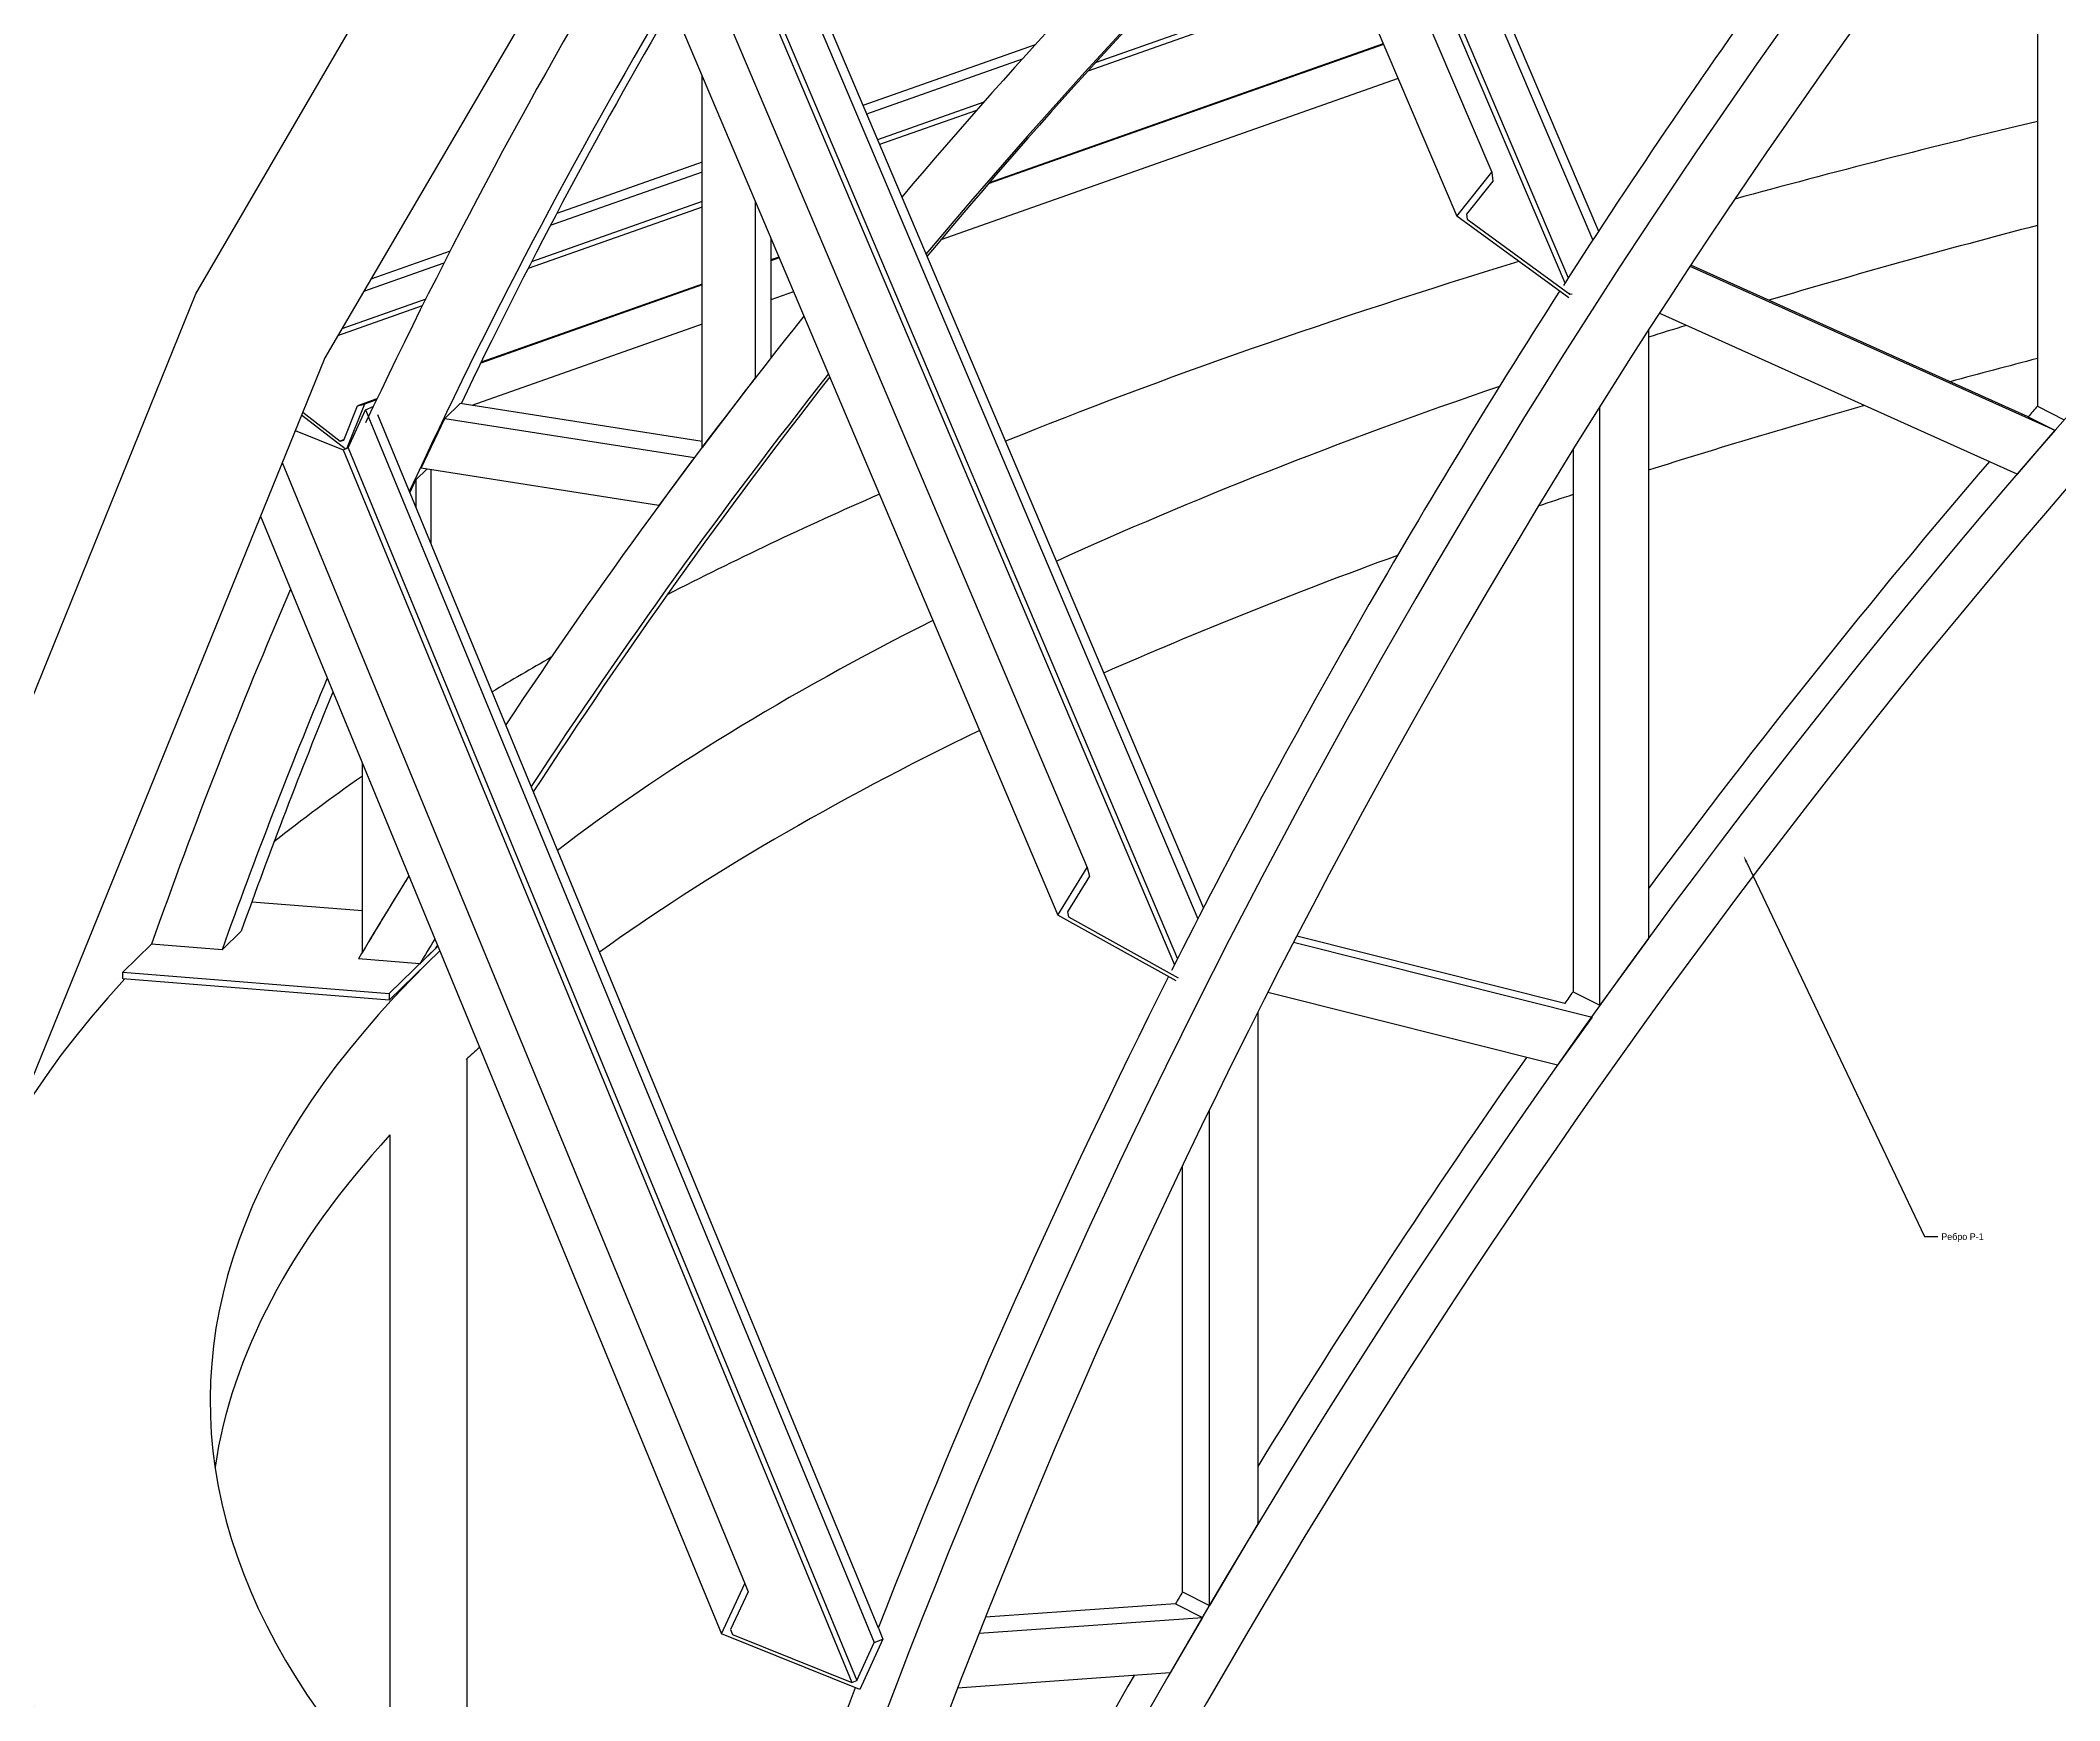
# Model space of a CAD drawing. Extents: x -483223 to 550073, y -164053 to -64662.
# Drawn here: x 364874 to 367594, y -147006 to -144770 of the extents above; entities that cross this region are included whole.
import ezdxf
from ezdxf import colors
from ezdxf.entities.mleader import LeaderData, LeaderLine
from ezdxf.math import Vec2, Vec3

# ---------------------------------------------------------------- set-up
doc = ezdxf.new("R2010")
doc.units = 0
doc.header["$MEASUREMENT"] = 0
doc.layers.get('0').update_dxf_attribs({"color": 40, "linetype": 'CONTINUOUS'})

msp = doc.modelspace()

# ---------------------------------------------------------------- linework, layer by layer
at = {"linetype": 'Continuous', "extrusion": (0.96081, -0.077587, 0.266129)}
for p, q in [((366282.1518, -143663.55), (366829.1397, -144947.2715)), ((366374.2256, -143651.9397), (366965.1141, -145038.6915)), ((366387.2136, -143651.5875), (366973.072, -145026.5341)), ((366329.6087, -143692.5056), (366927.7525, -145096.2846)), ((366336.9914, -143692.3054), (366932.2482, -145089.309)), ((366234.7088, -143721.9881), (366782.0277, -145006.4865)), ((367564.1087, -144422.8011), (367564.1087, -145262.3508)), ((365793.2995, -144443.4054), (366433.3214, -145953.0822)), ((365806.0047, -144441.594), (366440.7114, -145938.7333)), ((365684.2847, -144468.3029), (366284.4341, -145883.9291)), ((365754.8264, -144489.1123), (366401.7392, -146015.0432)), ((365762.0483, -144488.0827), (366405.9062, -146006.8078)), ((365645.5897, -144534.3744), (366244.8797, -145947.9733)), ((366641.8654, -144677.5407), (366295.085, -144799.9429)), ((366644.6566, -144684.0914), (366285.0197, -144811.0316)), ((366214.3984, -144775.4019), (365982.2586, -144857.3398)), ((366683.429, -144775.0859), (366150.974, -144963.0252)), ((366683.0538, -144774.2055), (366152.222, -144961.5718)), ((366196.778, -144794.879), (365987.1475, -144868.8717)), ((365765.5783, -145317.8971), (365765.5783, -144817.4021)), ((366703.0025, -144821.0228), (366087.0985, -145038.4169)), ((366144.9762, -144852.9265), (366001.8108, -144903.4592)), ((366135.3308, -144863.8669), (366004.5897, -144910.0142)), ((365765.5783, -144947.0784), (365561.2068, -145019.2149)), ((365765.5783, -144933.8209), (365569.7657, -145002.9363)), ((366782.0277, -145006.4865), (366829.1397, -144947.2715)), ((366829.1397, -144947.2715), (366830.5887, -144959.1783)), ((366830.5887, -144959.1783), (366795.1399, -145003.734)), ((365765.5783, -144994.3775), (365531.1841, -145077.111)), ((365765.5783, -144986.8416), (365535.9144, -145067.9055)), ((365837.3115, -144986.6057), (365837.3115, -145224.1218)), ((366932.7987, -145116.6431), (366782.0277, -145006.4865)), ((366795.1399, -145003.734), (366795.9635, -145010.5021)), ((366795.9635, -145010.5021), (366934.2522, -145111.5388)), ((365426.1575, -145053.6253), (365319.4254, -145091.2983)), ((365858.0076, -145035.4235), (365858.0076, -145197.6124)), ((365869.0693, -145061.5155), (365858.0076, -145065.4199)), ((365417.8742, -145069.8067), (365309.6378, -145108.0106)), ((365869.4428, -145062.3966), (365858.0076, -145066.4328)), ((367096.1402, -145073.9681), (367587.7581, -145294.887)), ((367551.6695, -145276.5942), (367097.196, -145072.367)), ((365765.5783, -145099.0574), (365467.4936, -145204.2716)), ((365765.5783, -145098.0445), (365468.0922, -145203.0474)), ((365888.9304, -145108.3638), (365858.0076, -145119.2785)), ((366933.3834, -145109.4997), (366934.2522, -145111.5388)), ((366934.2522, -145111.5388), (366937.5363, -145111.0571)), ((365388.811, -145127.3641), (365274.7186, -145167.635)), ((365393.3908, -145118.2117), (365280.2821, -145158.1354)), ((367536.7872, -145353.8066), (367054.7874, -145137.2098)), ((365765.5783, -145151.903), (365455.272, -145261.4311)), ((367040.0921, -145159.937), (367040.0921, -145979.4366)), ((365837.3115, -145224.1218), (365765.5783, -145317.8971)), ((365284.8102, -145319.948), (365226.0439, -145274.4986)), ((365227.6827, -145270.4604), (365277.9607, -145309.3451)), ((365283.1822, -145308.0778), (365301.6997, -145261.7785)), ((365310.8856, -145259.5491), (365287.093, -145319.0375)), ((365288.8257, -145318.3465), (365312.3025, -145267.1787)), ((365327.7017, -145252.6007), (365301.6997, -145261.7785)), ((365301.6997, -145261.7785), (365310.8856, -145259.5491)), ((365327.1216, -145253.8183), (365310.8856, -145259.5491)), ((365312.3025, -145267.1787), (365322.7508, -145263.0118)), ((365312.3025, -145267.1787), (365316.2498, -145276.7458)), ((365316.3816, -145277.0655), (365997.4625, -146927.8346)), ((365328.5897, -145273.7831), (366002.933, -146908.2222)), ((365387.282, -145345.9805), (365418.9427, -145279.059)), ((365439.6388, -145258.9818), (365418.9427, -145279.059)), ((365418.9427, -145279.059), (365755.1824, -145331.7381)), ((365765.5783, -145310.0472), (365439.6388, -145258.9818)), ((366974.7347, -146069.5354), (366974.7347, -145262.6819)), ((367551.6695, -145276.5942), (367587.7581, -145294.887)), ((367564.1087, -145262.3508), (367600.1974, -145280.6435)), ((365217.7158, -145295.0199), (365282.2059, -145320.9866)), ((367587.7581, -145294.887), (367536.7872, -145353.8066)), ((365283.4503, -145307.4074), (365277.9607, -145309.3451)), ((365277.9607, -145309.3451), (365283.1822, -145308.0778)), ((365282.2059, -145320.9866), (365288.8257, -145318.3465)), ((365282.2059, -145320.9866), (365967.3659, -146981.6425)), ((365288.8257, -145318.3465), (365973.9857, -146979.0024)), ((365755.1824, -145331.7381), (365707.445, -145396.1409)), ((366938.646, -145320.6196), (366938.646, -146051.2427)), ((365200.135, -145338.3407), (365823.1212, -146848.3031)), ((365394.9426, -145347.1807), (365379.953, -145361.722)), ((365707.445, -145396.1409), (365387.282, -145345.9805)), ((365400.6492, -145448.4373), (365400.6492, -145348.0748)), ((365372.0858, -145379.2069), (365379.953, -145361.722)), ((365379.953, -145361.722), (365379.953, -145398.275)), ((365170.7508, -145410.7464), (365791.9204, -146916.3057)), ((365308.2198, -145997.7393), (365308.2198, -145743.9369)), ((366244.8797, -145947.9733), (366284.4341, -145883.9291)), ((366287.369, -145895.5294), (366257.6067, -145943.7188)), ((366284.4341, -145883.9291), (366287.369, -145895.5294)), ((365159.2002, -145929.9725), (365308.2198, -145942.0061)), ((366404.0653, -146036.4997), (366244.8797, -145947.9733)), ((366257.6067, -145943.7188), (366259.275, -145950.3127)), ((366259.275, -145950.3127), (366406.783, -146032.3449)), ((365144.9056, -145969.5966), (365119.0354, -145994.6931)), ((366562.361, -145984.3378), (366964.4206, -146085.4726)), ((366927.4026, -146066.9462), (366566.5876, -145976.1861)), ((367040.0921, -145979.4366), (366974.7347, -146069.5354)), ((365024.1779, -145987.0332), (364985.3726, -146024.678)), ((365119.0354, -145994.6931), (365024.1779, -145987.0332)), ((365385.4311, -146013.4865), (365302.7981, -146006.8137)), ((365409.7129, -145989.9308), (365344.0388, -146053.6409)), ((365412.3528, -145996.3292), (365344.0388, -146062.6003)), ((365406.1272, -145993.4092), (365385.4311, -146013.4865)), ((364985.3726, -146024.678), (365344.0388, -146053.6409)), ((364985.3726, -146033.6374), (364985.3726, -146024.678)), ((365344.0388, -146062.6003), (364985.3726, -146033.6374)), ((365344.0388, -146053.6409), (365344.0388, -146062.6003)), ((366917.5072, -146150.1033), (366527.6243, -146052.0315)), ((366938.646, -146051.2427), (366974.7347, -146069.5354)), ((366514.2254, -146078.4832), (366514.2254, -146768.1728)), ((366964.4206, -146085.4726), (366917.5072, -146150.1033)), ((365448.7515, -146141.5676), (365448.7515, -147242.1475)), ((366448.868, -146877.8414), (366448.868, -146210.3663)), ((365345.2708, -146243.9932), (365345.2708, -147139.7219)), ((366412.7793, -146859.5487), (366412.7793, -146285.3291)), ((366514.2254, -146768.1728), (366448.868, -146877.8414)), ((365791.9204, -146916.3057), (365823.1212, -146848.3031)), ((365823.1212, -146848.3031), (365827.5378, -146859.4152)), ((365827.5378, -146859.4152), (365804.061, -146910.583)), ((366403.3074, -146875.6931), (366147.1228, -146893.9388)), ((366403.3074, -146875.6931), (366439.3961, -146893.9858)), ((366412.7793, -146859.5487), (366448.868, -146877.8414)), ((365804.061, -146910.583), (365806.5715, -146916.8994)), ((366003.0248, -146908.4448), (366009.1085, -146923.19)), ((366138.6128, -146915.4078), (366439.3961, -146893.9858)), ((366439.3961, -146893.9858), (366395.9017, -146968.9653)), ((365977.9076, -146991.1926), (365791.9204, -146916.3057)), ((365806.5715, -146916.8994), (365967.3659, -146981.6425)), ((365973.9857, -146979.0024), (365997.4625, -146927.8346)), ((366009.1085, -146923.19), (365977.9076, -146991.1926)), ((365997.4625, -146927.8346), (366009.1085, -146923.19)), ((365967.3659, -146981.6425), (365973.9857, -146979.0024)), ((366395.9017, -146968.9653), (366109.741, -146989.3459))]:
    msp.add_line(p, q, dxfattribs=at)
for p, q in [((365083.8764, -145110.9742), (365666.0228, -144110.9253)), ((365827.9073, -144223.0679), (365257.4364, -145197.1443)), ((364643.6668, -146197.7117), (365083.8764, -145110.9742)), ((365257.4364, -145197.1443), (364851.3785, -146197.7117))]:
    msp.add_line(p, q)
at = {"linetype": 'Continuous'}
for centre, major_axis, ratio, start_param, end_param in [((372875.5998, -149283.2503), (3874.13, 7643.0529), 0.840423418, 1.068720218, 1.78304105), ((372875.602, -149283.253), (-3831.9381, -7559.8149), 0.840423418, 4.201365705, 4.920853652), ((372871.0887, -150879.7448), (4066.169, 8021.9157), 0.840423418, 0.856765312, 1.596444803), ((372868.8343, -150876.8434), (-4030.6421, -7951.8267), 0.840423418, 3.986889883, 4.733455863), ((372830.489, -149260.3845), (-3874.13, -7643.0529), 0.840423418, 4.465535255, 4.590544962), ((372814.3039, -150881.5293), (-6262.1815, 6455.2262), 0.922408986, 0.002057555, 0.091441347), ((372811.8295, -150878.0797), (-6207.4676, 6398.8256), 0.922408986, 0.005639014, 0.096006512), ((372832.5257, -150858.0025), (-6207.4676, 6398.8256), 0.922408986, 0.009156404, 0.099681124), ((372811.7169, -149285.2579), (-5966.4282, 6150.3557), 0.922408986, 0.238016927, 0.334800378), ((372811.7193, -149285.2611), (-5901.4498, 6083.3742), 0.922408986, 0.246158585, 0.341651809), ((372837.5895, -149260.1646), (-5901.4498, 6083.3742), 0.922408986, 0.251482991, 0.328623847), ((372835, -146602.2635), (8105.2686, 0), 0.279887309, 2.278781312, 2.347028047), ((372835, -146602.2635), (7731.9771, 0), 0.279887309, 2.320880482, 2.386877886), ((372835, -146602.2635), (8105.2686, 0), 0.279887309, 2.398629907, 2.535370215), ((372830.489, -149260.3845), (-3874.13, -7643.0529), 0.840423418, 4.591653241, 4.714776238), ((372814.3039, -150881.5293), (-6262.1815, 6455.2262), 0.922408986, 0.116435386, 0.198459677), ((372835, -146602.2635), (7731.9771, 0), 0.279887309, 2.408143453, 2.418061983), ((372811.8295, -150878.0797), (-6207.4676, 6398.8256), 0.922408986, 0.121286351, 0.204437391), ((372832.5257, -150858.0025), (-6207.4676, 6398.8256), 0.922408986, 0.125013072, 0.208375831), ((372835, -146781.4516), (-7731.9771, 0), 0.279887309, 5.462473135, 5.483437802), ((372835, -146602.2635), (7731.9771, 0), 0.279887309, 2.458158494, 2.591764585), ((372835, -146781.4516), (-7731.9771, 0), 0.279887309, 5.504462482, 5.559654637), ((372835, -150861.4521), (-4066.169, -8021.9157), 0.840423418, 4.417818836, 4.419947837), ((372835, -150861.4521), (-4066.169, -8021.9157), 0.840423418, 4.428936974, 4.511509017), ((372835, -146602.2635), (8105.2686, 0), 0.279887309, 2.573116779, 2.642446585), ((372835, -146781.4516), (-7731.9771, 0), 0.279887309, 5.57970164, 5.589119636), ((372835, -146781.4516), (-7731.9771, 0), 0.279887309, 5.628401291, 5.71775841), ((372811.7169, -149285.2579), (-5966.4282, 6150.3557), 0.922408986, 0.365624, 0.429734981), ((372835, -146602.2635), (7731.9771, 0), 0.279887309, 2.634346637, 2.791952105), ((372835, -146602.2635), (8105.2686, 0), 0.279887309, 2.684292171, 2.707133122), ((372811.7193, -149285.2611), (-5901.4498, 6083.3742), 0.922408986, 0.376424525, 0.42595493), ((372837.5895, -149260.1646), (-5901.4498, 6083.3742), 0.922408986, 0.382419715, 0.42595493), ((372835, -146781.4516), (-7731.9771, 0), 0.279887309, 5.759459735, 5.912775061), ((372835, -146602.2635), (8105.2686, 0), 0.279887309, 2.761494173, 2.803334429), ((372814.3039, -150881.5293), (-6262.1815, 6455.2262), 0.922408986, 0.227471485, 0.243138735), ((372814.3039, -150881.5293), (-6262.1815, 6455.2262), 0.922408986, 0.227471485, 0.241870899), ((372811.8295, -150878.0797), (-6207.4676, 6398.8256), 0.922408986, 0.23383513, 0.238557141), ((372835, -146602.2635), (7731.9771, 0), 0.279887309, 2.865533158, 3.567632575), ((372832.5257, -150858.0025), (-6207.4676, 6398.8256), 0.922408986, 0.237858783, 0.238557141), ((372835, -146602.2635), (8105.2686, 0), 0.279887309, 2.88834227, 3.627381726), ((372830.489, -149260.3845), (-3874.13, -7643.0529), 0.840423418, 4.715829432, 4.828070209), ((372835, -150861.4521), (-4066.169, -8021.9157), 0.840423418, 4.53074582, 4.532903537), ((372835, -146781.4516), (-7731.9771, 0), 0.279887309, 5.975582842, 5.98340949), ((372835, -150861.4521), (-4066.169, -8021.9157), 0.840423418, 4.54285266, 4.616338714), ((372835, -146781.4516), (-7731.9771, 0), 0.279887309, 6.03220471, 6.241772997), ((372835, -146781.4516), (-8105.2686, 0), 0.279887309, 0, 0.486090219), ((372835, -150861.4521), (-4066.169, -8021.9157), 0.840423418, 4.63827643, 4.640359303), ((372830.489, -149260.3845), (-3874.13, -7643.0529), 0.840423418, 4.838140574, 4.924633703), ((372835, -150861.4521), (-4066.169, -8021.9157), 0.840423418, 4.652792893, 4.71132657)]:
    msp.add_ellipse(centre, major_axis=major_axis, ratio=ratio, start_param=start_param, end_param=end_param, dxfattribs=at)

# ---------------------------------------------------------------- leaders
ml = msp.add_multileader_mtext('Standard')
ml.set_content('Ребро Р-1', color=256)
ml.set_leader_properties()
ml.build(insert=Vec2(0, 0))
ml.multileader.update_dxf_attribs({"text_right_attachment_type": 6, "dogleg_length": 0.36, "arrow_head_size": 9})
ctx = ml.context
ctx.base_point, ctx.char_height, ctx.arrow_head_size, ctx.landing_gap_size, ctx.plane_origin = Vec3(367430.0838, -146381.1602), 9, 9, 4.5, Vec3(367168.4167, -145868.4593)
ctx.right_attachment = 6
notes = []
notes.append((ctx, [(0, (1, 1, 0), (367412.0838, -146381.1602), (1, 0), 18, [(0, [(367168.4167, -145868.4593)], 0, [])])]))
ctx.mtext.insert, ctx.mtext.flow_direction = Vec3(367434.5838, -146376.6602), 5
for ctx, leaders in notes:
    for number, flags, end, landing, length, lines in leaders:
        leader = LeaderData()
        leader.index, (leader.has_last_leader_line, leader.has_dogleg_vector, leader.attachment_direction) = number, flags
        leader.last_leader_point, leader.dogleg_vector, leader.dogleg_length = Vec3(end), Vec3(landing), length
        for number, points, colour, breaks in lines:
            line = LeaderLine()
            line.index, line.vertices, line.color, line.breaks = number, Vec3.list(points), colors.encode_raw_color(colour), breaks
            leader.lines.append(line)
        ctx.leaders.append(leader)

doc.saveas('drawing.dxf')
